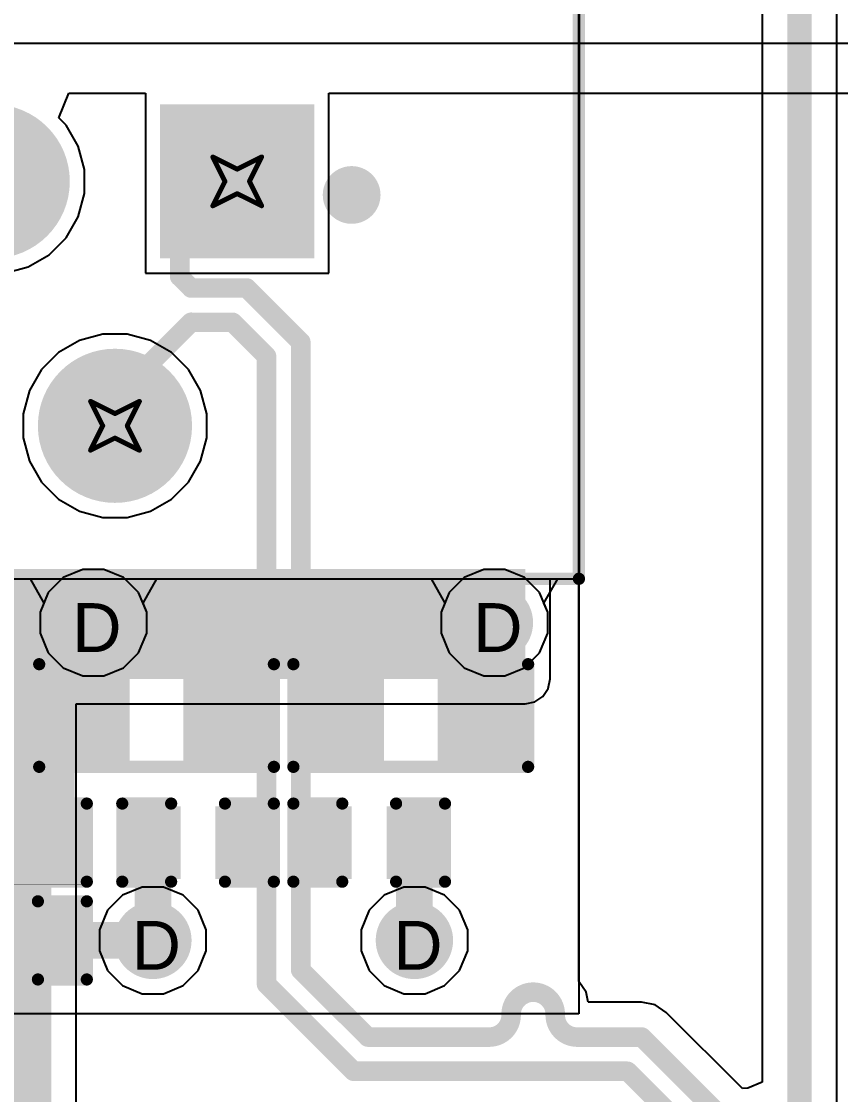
# Model space of a CAD drawing. Header units: inches. Extents: x 0 to 5401, y 0 to 5414.
# Drawn here: x 128.49 to 137, y 90.24 to 101.39 of the extents above; entities that cross this region are included whole.
import ezdxf

# ---------------------------------------------------------------- set-up
doc = ezdxf.new("R2010")
doc.units = ezdxf.units.IN
for name, color, linetype in [('Bottom Layer', 5, 'Continuous'), ('Bottom Solder', 6, 'Continuous'), ('Drill Drawing', 1, 'Continuous'), ('Layer 1', 16, 'Continuous'), ('Layer 2', 76, 'Continuous'), ('Multi-Layer', 9, 'Continuous'), ('Pad Holes', 156, 'Continuous'), ('Top Layer', 1, 'Continuous'), ('Top Overlay', 2, 'Continuous'), ('Top Paste', 8, 'Continuous'), ('Top Solder', 216, 'Continuous'), ('Via Holes', 16, 'Continuous')]:
    doc.layers.add(name, color=color, linetype=linetype)
doc.styles.add('Arial', font='', dxfattribs={"height": 0.2})
doc.styles.get('Arial').set_extended_font_data('Arial')

# ---------------------------------------------------------------- blocks, each defined once
blk = doc.blocks.new('R___0402_53')
at = {"layer": 'Top Layer'}
for points in [[(-0.699, -0.318), (-0.699, 0.318), (-0.241, 0.318), (-0.241, -0.318)], [(0.241, -0.318), (0.241, 0.318), (0.699, 0.318), (0.699, -0.318)]]:
    blk.add_hatch(color=1, dxfattribs=at).paths.add_polyline_path(points)
at = {"layer": 'Top Paste'}
for points in [[(-0.699, -0.318), (-0.699, 0.318), (-0.241, 0.318), (-0.241, -0.318)], [(0.241, -0.318), (0.241, 0.318), (0.699, 0.318), (0.699, -0.318)]]:
    blk.add_hatch(color=8, dxfattribs=at).paths.add_polyline_path(points)
at = {"layer": 'Top Solder'}
for points in [[(-0.754, -0.373), (-0.754, 0.373), (-0.186, 0.373), (-0.186, -0.373)], [(0.186, -0.373), (0.186, 0.373), (0.754, 0.373), (0.754, -0.373)]]:
    blk.add_hatch(color=216, dxfattribs=at).paths.add_polyline_path(points)
at = {"layer": 'Top Overlay'}
for points in [[(-0.787, 0.406, 0.127, 0.127, 0), (0.787, 0.406, 0.127, 0.127, 0)], [(-0.787, -0.406, 0.127, 0.127, 0), (-0.787, 0.406, 0.127, 0.127, 0)], [(0.787, -0.406, 0.127, 0.127, 0), (0.787, 0.406, 0.127, 0.127, 0)], [(-0.787, -0.406, 0.127, 0.127, 0), (0.787, -0.406, 0.127, 0.127, 0)], [(-0.813, -0.432, 0.00323, 0.00323, 0), (0.813, -0.432, 0.00323, 0.00323, 0)]]:
    blk.add_lwpolyline(points, format="xyseb", dxfattribs=at)
for points in [[(-0.819, 0.406, 0.0635, 0.0635, 1), (-0.756, 0.406, 0.0635, 0.0635, 1)], [(-0.819, 0.406, 0.0635, 0.0635, 1), (-0.756, 0.406, 0.0635, 0.0635, 1)], [(0.756, 0.406, 0.0635, 0.0635, 1), (0.819, 0.406, 0.0635, 0.0635, 1)], [(0.756, 0.406, 0.0635, 0.0635, 1), (0.819, 0.406, 0.0635, 0.0635, 1)], [(-0.819, -0.406, 0.0635, 0.0635, 1), (-0.756, -0.406, 0.0635, 0.0635, 1)], [(-0.819, -0.406, 0.0635, 0.0635, 1), (-0.756, -0.406, 0.0635, 0.0635, 1)], [(-0.814, -0.432, 0.00161, 0.00161, 1), (-0.812, -0.432, 0.00161, 0.00161, 1)], [(0.756, -0.406, 0.0635, 0.0635, 1), (0.819, -0.406, 0.0635, 0.0635, 1)], [(0.756, -0.406, 0.0635, 0.0635, 1), (0.819, -0.406, 0.0635, 0.0635, 1)], [(0.812, -0.432, 0.00161, 0.00161, 1), (0.814, -0.432, 0.00161, 0.00161, 1)]]:
    blk.add_lwpolyline(points, format="xyseb", close=True, dxfattribs=at)
blk = doc.blocks.new('R___0603_55')
at = {"layer": 'Top Layer'}
for points in [[(-0.381, 0.4445), (-0.381, -0.4445), (-1.143, -0.4445), (-1.143, 0.4445)], [(1.143, 0.4445), (1.143, -0.4445), (0.381, -0.4445), (0.381, 0.4445)]]:
    blk.add_hatch(color=1, dxfattribs=at).paths.add_polyline_path(points)
at = {"layer": 'Top Paste'}
for points in [[(-0.381, 0.4445), (-0.381, -0.4445), (-1.143, -0.4445), (-1.143, 0.4445)], [(1.143, 0.4445), (1.143, -0.4445), (0.381, -0.4445), (0.381, 0.4445)]]:
    blk.add_hatch(color=8, dxfattribs=at).paths.add_polyline_path(points)
at = {"layer": 'Top Solder'}
for points in [[(-0.2794, 0.5461), (-0.2794, -0.5461), (-1.2446, -0.5461), (-1.2446, 0.5461)], [(1.2446, 0.5461), (1.2446, -0.5461), (0.2794, -0.5461), (0.2794, 0.5461)]]:
    blk.add_hatch(color=216, dxfattribs=at).paths.add_polyline_path(points)
at = {"layer": 'Top Overlay'}
for points in [[(-1.2192, -0.5334, 0.127, 0.127, 0), (-1.2192, 0.5334, 0.127, 0.127, 0)], [(-1.2192, 0.5334, 0.127, 0.127, 0), (1.2192, 0.5334, 0.127, 0.127, 0)], [(1.2192, -0.5334, 0.127, 0.127, 0), (1.2192, 0.5334, 0.127, 0.127, 0)], [(-1.2192, -0.5334, 0.127, 0.127, 0), (1.2192, -0.5334, 0.127, 0.127, 0)]]:
    blk.add_lwpolyline(points, format="xyseb", dxfattribs=at)
for points in [[(-1.25095, 0.5334, 0.0635, 0.0635, 1), (-1.18745, 0.5334, 0.0635, 0.0635, 1)], [(-1.25095, 0.5334, 0.0635, 0.0635, 1), (-1.18745, 0.5334, 0.0635, 0.0635, 1)], [(1.18745, 0.5334, 0.0635, 0.0635, 1), (1.25095, 0.5334, 0.0635, 0.0635, 1)], [(1.18745, 0.5334, 0.0635, 0.0635, 1), (1.25095, 0.5334, 0.0635, 0.0635, 1)], [(-1.25095, -0.5334, 0.0635, 0.0635, 1), (-1.18745, -0.5334, 0.0635, 0.0635, 1)], [(-1.25095, -0.5334, 0.0635, 0.0635, 1), (-1.18745, -0.5334, 0.0635, 0.0635, 1)], [(1.18745, -0.5334, 0.0635, 0.0635, 1), (1.25095, -0.5334, 0.0635, 0.0635, 1)], [(1.18745, -0.5334, 0.0635, 0.0635, 1), (1.25095, -0.5334, 0.0635, 0.0635, 1)]]:
    blk.add_lwpolyline(points, format="xyseb", close=True, dxfattribs=at)
blk = doc.blocks.new('R___0603_57')
at = {"layer": 'Top Layer'}
for points in [[(-0.381, 0.4445), (-0.381, -0.4445), (-1.143, -0.4445), (-1.143, 0.4445)], [(1.143, 0.4445), (1.143, -0.4445), (0.381, -0.4445), (0.381, 0.4445)]]:
    blk.add_hatch(color=1, dxfattribs=at).paths.add_polyline_path(points)
at = {"layer": 'Top Paste'}
for points in [[(-0.381, 0.4445), (-0.381, -0.4445), (-1.143, -0.4445), (-1.143, 0.4445)], [(1.143, 0.4445), (1.143, -0.4445), (0.381, -0.4445), (0.381, 0.4445)]]:
    blk.add_hatch(color=8, dxfattribs=at).paths.add_polyline_path(points)
at = {"layer": 'Top Solder'}
for points in [[(-0.2794, 0.5461), (-0.2794, -0.5461), (-1.2446, -0.5461), (-1.2446, 0.5461)], [(1.2446, 0.5461), (1.2446, -0.5461), (0.2794, -0.5461), (0.2794, 0.5461)]]:
    blk.add_hatch(color=216, dxfattribs=at).paths.add_polyline_path(points)
at = {"layer": 'Top Overlay'}
for points in [[(-1.2192, 0.5334, 0.127, 0.127, 0), (-1.2192, -0.5334, 0.127, 0.127, 0)], [(1.2192, 0.5334, 0.127, 0.127, 0), (-1.2192, 0.5334, 0.127, 0.127, 0)], [(1.2192, 0.5334, 0.127, 0.127, 0), (1.2192, -0.5334, 0.127, 0.127, 0)], [(1.2192, -0.5334, 0.127, 0.127, 0), (-1.2192, -0.5334, 0.127, 0.127, 0)]]:
    blk.add_lwpolyline(points, format="xyseb", dxfattribs=at)
for points in [[(-1.25095, 0.5334, 0.0635, 0.0635, 1), (-1.18745, 0.5334, 0.0635, 0.0635, 1)], [(-1.25095, 0.5334, 0.0635, 0.0635, 1), (-1.18745, 0.5334, 0.0635, 0.0635, 1)], [(1.18745, 0.5334, 0.0635, 0.0635, 1), (1.25095, 0.5334, 0.0635, 0.0635, 1)], [(1.18745, 0.5334, 0.0635, 0.0635, 1), (1.25095, 0.5334, 0.0635, 0.0635, 1)], [(-1.25095, -0.5334, 0.0635, 0.0635, 1), (-1.18745, -0.5334, 0.0635, 0.0635, 1)], [(-1.25095, -0.5334, 0.0635, 0.0635, 1), (-1.18745, -0.5334, 0.0635, 0.0635, 1)], [(1.18745, -0.5334, 0.0635, 0.0635, 1), (1.25095, -0.5334, 0.0635, 0.0635, 1)], [(1.18745, -0.5334, 0.0635, 0.0635, 1), (1.25095, -0.5334, 0.0635, 0.0635, 1)]]:
    blk.add_lwpolyline(points, format="xyseb", close=True, dxfattribs=at)
blk = doc.blocks.new('HR911105A_180')
at = {"layer": 'Bottom Layer'}
h = blk.add_hatch(color=5, dxfattribs=at)
edge = h.paths.add_edge_path()
edge.add_arc((1.91, -4.355), 0.699, 0, 360)
blk.add_hatch(color=5, dxfattribs=at).paths.add_polyline_path([(5.149, -5.054), (3.751, -5.054), (3.751, -3.656), (5.149, -3.656)])
h = blk.add_hatch(color=5, dxfattribs=at)
edge = h.paths.add_edge_path()
edge.add_arc((3.18, -6.895), 0.699, 0, 360)
at = {"layer": 'Bottom Solder'}
h = blk.add_hatch(color=6, dxfattribs=at)
edge = h.paths.add_edge_path()
edge.add_arc((1.91, -4.355), 0.801, 0, 360)
blk.add_hatch(color=6, dxfattribs=at).paths.add_polyline_path([(5.251, -5.156), (3.649, -5.156), (3.649, -3.554), (5.251, -3.554)])
h = blk.add_hatch(color=6, dxfattribs=at)
edge = h.paths.add_edge_path()
edge.add_arc((3.18, -6.895), 0.801, 0, 360)
at = {"layer": 'Layer 1'}
h = blk.add_hatch(color=16, dxfattribs=at)
edge = h.paths.add_edge_path()
edge.add_arc((1.91, -4.355), 0.699, 0, 360)
blk.add_hatch(color=16, dxfattribs=at).paths.add_polyline_path([(5.149, -5.054), (3.751, -5.054), (3.751, -3.656), (5.149, -3.656)])
h = blk.add_hatch(color=16, dxfattribs=at)
edge = h.paths.add_edge_path()
edge.add_arc((3.18, -6.895), 0.699, 0, 360)
at = {"layer": 'Layer 2'}
h = blk.add_hatch(color=76, dxfattribs=at)
edge = h.paths.add_edge_path()
edge.add_arc((1.91, -4.355), 0.699, 0, 360)
blk.add_hatch(color=76, dxfattribs=at).paths.add_polyline_path([(5.149, -5.054), (3.751, -5.054), (3.751, -3.656), (5.149, -3.656)])
h = blk.add_hatch(color=76, dxfattribs=at)
edge = h.paths.add_edge_path()
edge.add_arc((3.18, -6.895), 0.699, 0, 360)
at = {"layer": 'Multi-Layer'}
h = blk.add_hatch(color=9, dxfattribs=at)
edge = h.paths.add_edge_path()
edge.add_arc((1.91, -4.355), 0.699, 0, 360)
blk.add_hatch(color=9, dxfattribs=at).paths.add_polyline_path([(5.149, -5.054), (3.751, -5.054), (3.751, -3.656), (5.149, -3.656)])
h = blk.add_hatch(color=9, dxfattribs=at)
edge = h.paths.add_edge_path()
edge.add_arc((3.18, -6.895), 0.699, 0, 360)
at = {"layer": 'Pad Holes'}
h = blk.add_hatch(color=7, dxfattribs=at)
edge = h.paths.add_edge_path()
edge.add_arc((1.91, -4.355), 0.445, 0, 360)
h = blk.add_hatch(color=7, dxfattribs=at)
edge = h.paths.add_edge_path()
edge.add_arc((4.45, -4.355), 0.445, 0, 360)
h = blk.add_hatch(color=7, dxfattribs=at)
edge = h.paths.add_edge_path()
edge.add_arc((3.18, -6.895), 0.445, 0, 360)
at = {"layer": 'Top Layer'}
h = blk.add_hatch(color=1, dxfattribs=at)
edge = h.paths.add_edge_path()
edge.add_arc((1.91, -4.355), 0.699, 0, 360)
blk.add_hatch(color=1, dxfattribs=at).paths.add_polyline_path([(5.149, -5.054), (3.751, -5.054), (3.751, -3.656), (5.149, -3.656)])
h = blk.add_hatch(color=1, dxfattribs=at)
edge = h.paths.add_edge_path()
edge.add_arc((3.18, -6.895), 0.699, 0, 360)
at = {"layer": 'Top Solder'}
h = blk.add_hatch(color=216, dxfattribs=at)
edge = h.paths.add_edge_path()
edge.add_arc((1.91, -4.355), 0.801, 0, 360)
blk.add_hatch(color=216, dxfattribs=at).paths.add_polyline_path([(5.251, -5.156), (3.649, -5.156), (3.649, -3.554), (5.251, -3.554)])
h = blk.add_hatch(color=216, dxfattribs=at)
edge = h.paths.add_edge_path()
edge.add_arc((3.18, -6.895), 0.801, 0, 360)
at = {"layer": 'Top Overlay'}
for points in [[(8, -8.485, 0.127, 0.127, 0), (8, -2.605, 0.127, 0.127, 0)], [(-8, -8.485, 0.127, 0.127, 0), (8, -8.485, 0.127, 0.127, 0)]]:
    blk.add_lwpolyline(points, format="xyseb", dxfattribs=at)
for points in [[(5.789, -4.496, 0.3, 0.3, 1), (5.489, -4.496, 0.3, 0.3, 1)], [(5.414, -4.496, 0.15, 0.15, 1), (5.564, -4.496, 0.15, 0.15, 1)], [(5.714, -4.496, 0.15, 0.15, 1), (5.864, -4.496, 0.15, 0.15, 1)], [(7.968, -8.485, 0.0635, 0.0635, 1), (8.032, -8.485, 0.0635, 0.0635, 1)], [(7.968, -8.485, 0.0635, 0.0635, 1), (8.032, -8.485, 0.0635, 0.0635, 1)]]:
    blk.add_lwpolyline(points, format="xyseb", close=True, dxfattribs=at)
blk = doc.blocks.new('C___0402_238')
at = {"layer": 'Top Layer'}
for points in [[(-0.699, -0.318), (-0.699, 0.318), (-0.241, 0.318), (-0.241, -0.318)], [(0.241, -0.318), (0.241, 0.318), (0.699, 0.318), (0.699, -0.318)]]:
    blk.add_hatch(color=1, dxfattribs=at).paths.add_polyline_path(points)
at = {"layer": 'Top Paste'}
for points in [[(-0.699, -0.318), (-0.699, 0.318), (-0.241, 0.318), (-0.241, -0.318)], [(0.241, -0.318), (0.241, 0.318), (0.699, 0.318), (0.699, -0.318)]]:
    blk.add_hatch(color=8, dxfattribs=at).paths.add_polyline_path(points)
at = {"layer": 'Top Solder'}
for points in [[(-0.758, -0.377), (-0.758, 0.377), (-0.181, 0.377), (-0.181, -0.377)], [(0.181, -0.377), (0.181, 0.377), (0.758, 0.377), (0.758, -0.377)]]:
    blk.add_hatch(color=216, dxfattribs=at).paths.add_polyline_path(points)
at = {"layer": 'Top Overlay'}
for points in [[(-0.787, 0.406, 0.127, 0.127, 0), (-0.787, -0.406, 0.127, 0.127, 0)], [(-0.279, 0.406, 0.127, 0.127, 0), (-0.787, 0.406, 0.127, 0.127, 0)], [(0.787, 0.406, 0.127, 0.127, 0), (0.279, 0.406, 0.127, 0.127, 0)], [(0.787, 0.406, 0.127, 0.127, 0), (0.787, -0.406, 0.127, 0.127, 0)], [(-0.279, -0.406, 0.127, 0.127, 0), (-0.787, -0.406, 0.127, 0.127, 0)], [(0.787, -0.406, 0.127, 0.127, 0), (0.279, -0.406, 0.127, 0.127, 0)]]:
    blk.add_lwpolyline(points, format="xyseb", dxfattribs=at)
for points in [[(-0.819, 0.406, 0.0635, 0.0635, 1), (-0.756, 0.406, 0.0635, 0.0635, 1)], [(-0.819, 0.406, 0.0635, 0.0635, 1), (-0.756, 0.406, 0.0635, 0.0635, 1)], [(-0.311, 0.406, 0.0635, 0.0635, 1), (-0.248, 0.406, 0.0635, 0.0635, 1)], [(0.248, 0.406, 0.0635, 0.0635, 1), (0.311, 0.406, 0.0635, 0.0635, 1)], [(0.756, 0.406, 0.0635, 0.0635, 1), (0.819, 0.406, 0.0635, 0.0635, 1)], [(0.756, 0.406, 0.0635, 0.0635, 1), (0.819, 0.406, 0.0635, 0.0635, 1)], [(-0.819, -0.406, 0.0635, 0.0635, 1), (-0.756, -0.406, 0.0635, 0.0635, 1)], [(-0.819, -0.406, 0.0635, 0.0635, 1), (-0.756, -0.406, 0.0635, 0.0635, 1)], [(-0.311, -0.406, 0.0635, 0.0635, 1), (-0.248, -0.406, 0.0635, 0.0635, 1)], [(0.248, -0.406, 0.0635, 0.0635, 1), (0.311, -0.406, 0.0635, 0.0635, 1)], [(0.756, -0.406, 0.0635, 0.0635, 1), (0.819, -0.406, 0.0635, 0.0635, 1)], [(0.756, -0.406, 0.0635, 0.0635, 1), (0.819, -0.406, 0.0635, 0.0635, 1)]]:
    blk.add_lwpolyline(points, format="xyseb", close=True, dxfattribs=at)
blk = doc.blocks.new('C___0402_240')
at = {"layer": 'Top Layer'}
for points in [[(-0.699, -0.318), (-0.699, 0.318), (-0.241, 0.318), (-0.241, -0.318)], [(0.241, -0.318), (0.241, 0.318), (0.699, 0.318), (0.699, -0.318)]]:
    blk.add_hatch(color=1, dxfattribs=at).paths.add_polyline_path(points)
at = {"layer": 'Top Paste'}
for points in [[(-0.699, -0.318), (-0.699, 0.318), (-0.241, 0.318), (-0.241, -0.318)], [(0.241, -0.318), (0.241, 0.318), (0.699, 0.318), (0.699, -0.318)]]:
    blk.add_hatch(color=8, dxfattribs=at).paths.add_polyline_path(points)
at = {"layer": 'Top Solder'}
for points in [[(-0.758, -0.377), (-0.758, 0.377), (-0.181, 0.377), (-0.181, -0.377)], [(0.181, -0.377), (0.181, 0.377), (0.758, 0.377), (0.758, -0.377)]]:
    blk.add_hatch(color=216, dxfattribs=at).paths.add_polyline_path(points)
at = {"layer": 'Top Overlay'}
for points in [[(-0.787, 0.406, 0.127, 0.127, 0), (-0.787, -0.406, 0.127, 0.127, 0)], [(-0.279, 0.406, 0.127, 0.127, 0), (-0.787, 0.406, 0.127, 0.127, 0)], [(0.787, 0.406, 0.127, 0.127, 0), (0.279, 0.406, 0.127, 0.127, 0)], [(0.787, 0.406, 0.127, 0.127, 0), (0.787, -0.406, 0.127, 0.127, 0)], [(-0.279, -0.406, 0.127, 0.127, 0), (-0.787, -0.406, 0.127, 0.127, 0)], [(0.787, -0.406, 0.127, 0.127, 0), (0.279, -0.406, 0.127, 0.127, 0)]]:
    blk.add_lwpolyline(points, format="xyseb", dxfattribs=at)
for points in [[(-0.819, 0.406, 0.0635, 0.0635, 1), (-0.756, 0.406, 0.0635, 0.0635, 1)], [(-0.819, 0.406, 0.0635, 0.0635, 1), (-0.756, 0.406, 0.0635, 0.0635, 1)], [(-0.311, 0.406, 0.0635, 0.0635, 1), (-0.248, 0.406, 0.0635, 0.0635, 1)], [(0.248, 0.406, 0.0635, 0.0635, 1), (0.311, 0.406, 0.0635, 0.0635, 1)], [(0.756, 0.406, 0.0635, 0.0635, 1), (0.819, 0.406, 0.0635, 0.0635, 1)], [(0.756, 0.406, 0.0635, 0.0635, 1), (0.819, 0.406, 0.0635, 0.0635, 1)], [(-0.819, -0.406, 0.0635, 0.0635, 1), (-0.756, -0.406, 0.0635, 0.0635, 1)], [(-0.819, -0.406, 0.0635, 0.0635, 1), (-0.756, -0.406, 0.0635, 0.0635, 1)], [(-0.311, -0.406, 0.0635, 0.0635, 1), (-0.248, -0.406, 0.0635, 0.0635, 1)], [(0.248, -0.406, 0.0635, 0.0635, 1), (0.311, -0.406, 0.0635, 0.0635, 1)], [(0.756, -0.406, 0.0635, 0.0635, 1), (0.819, -0.406, 0.0635, 0.0635, 1)], [(0.756, -0.406, 0.0635, 0.0635, 1), (0.819, -0.406, 0.0635, 0.0635, 1)]]:
    blk.add_lwpolyline(points, format="xyseb", close=True, dxfattribs=at)
blk = doc.blocks.new('C___0402_242')
at = {"layer": 'Top Layer'}
for points in [[(-0.699, -0.318), (-0.699, 0.318), (-0.241, 0.318), (-0.241, -0.318)], [(0.241, -0.318), (0.241, 0.318), (0.699, 0.318), (0.699, -0.318)]]:
    blk.add_hatch(color=1, dxfattribs=at).paths.add_polyline_path(points)
at = {"layer": 'Top Paste'}
for points in [[(-0.699, -0.318), (-0.699, 0.318), (-0.241, 0.318), (-0.241, -0.318)], [(0.241, -0.318), (0.241, 0.318), (0.699, 0.318), (0.699, -0.318)]]:
    blk.add_hatch(color=8, dxfattribs=at).paths.add_polyline_path(points)
at = {"layer": 'Top Solder'}
for points in [[(-0.758, -0.377), (-0.758, 0.377), (-0.181, 0.377), (-0.181, -0.377)], [(0.181, -0.377), (0.181, 0.377), (0.758, 0.377), (0.758, -0.377)]]:
    blk.add_hatch(color=216, dxfattribs=at).paths.add_polyline_path(points)
at = {"layer": 'Top Overlay'}
for points in [[(-0.787, -0.406, 0.127, 0.127, 0), (-0.787, 0.406, 0.127, 0.127, 0)], [(-0.787, 0.406, 0.127, 0.127, 0), (-0.279, 0.406, 0.127, 0.127, 0)], [(0.279, 0.406, 0.127, 0.127, 0), (0.787, 0.406, 0.127, 0.127, 0)], [(0.787, -0.406, 0.127, 0.127, 0), (0.787, 0.406, 0.127, 0.127, 0)], [(-0.787, -0.406, 0.127, 0.127, 0), (-0.279, -0.406, 0.127, 0.127, 0)], [(0.279, -0.406, 0.127, 0.127, 0), (0.787, -0.406, 0.127, 0.127, 0)]]:
    blk.add_lwpolyline(points, format="xyseb", dxfattribs=at)
for points in [[(-0.819, 0.406, 0.0635, 0.0635, 1), (-0.756, 0.406, 0.0635, 0.0635, 1)], [(-0.819, 0.406, 0.0635, 0.0635, 1), (-0.756, 0.406, 0.0635, 0.0635, 1)], [(-0.311, 0.406, 0.0635, 0.0635, 1), (-0.248, 0.406, 0.0635, 0.0635, 1)], [(0.248, 0.406, 0.0635, 0.0635, 1), (0.311, 0.406, 0.0635, 0.0635, 1)], [(0.756, 0.406, 0.0635, 0.0635, 1), (0.819, 0.406, 0.0635, 0.0635, 1)], [(0.756, 0.406, 0.0635, 0.0635, 1), (0.819, 0.406, 0.0635, 0.0635, 1)], [(-0.819, -0.406, 0.0635, 0.0635, 1), (-0.756, -0.406, 0.0635, 0.0635, 1)], [(-0.819, -0.406, 0.0635, 0.0635, 1), (-0.756, -0.406, 0.0635, 0.0635, 1)], [(-0.311, -0.406, 0.0635, 0.0635, 1), (-0.248, -0.406, 0.0635, 0.0635, 1)], [(0.248, -0.406, 0.0635, 0.0635, 1), (0.311, -0.406, 0.0635, 0.0635, 1)], [(0.756, -0.406, 0.0635, 0.0635, 1), (0.819, -0.406, 0.0635, 0.0635, 1)], [(0.756, -0.406, 0.0635, 0.0635, 1), (0.819, -0.406, 0.0635, 0.0635, 1)]]:
    blk.add_lwpolyline(points, format="xyseb", close=True, dxfattribs=at)

msp = doc.modelspace()

# ---------------------------------------------------------------- hatches: boundary and pattern name
at = {"layer": 'Bottom Layer'}
for points in [[(122.5, 94.558), (133.727, 94.558), (133.727, 95.701), (122.5, 95.701)], [(127.356, 85.083), (128.803, 85.083), (128.803, 95.701), (127.356, 95.701)]]:
    msp.add_hatch(color=5, dxfattribs=at).paths.add_polyline_path(points)
h = msp.add_hatch(color=5, dxfattribs=at)
edge = h.paths.add_edge_path()
edge.add_arc((129.24, 95.142), 0.3, 0, 360)
h = msp.add_hatch(color=5, dxfattribs=at)
edge = h.paths.add_edge_path()
edge.add_arc((133.406, 95.142), 0.3, 0, 360)
h = msp.add_hatch(color=5, dxfattribs=at)
edge = h.paths.add_edge_path()
edge.add_arc((129.858, 91.84), 0.3, 0, 360)
h = msp.add_hatch(color=5, dxfattribs=at)
edge = h.paths.add_edge_path()
edge.add_arc((132.575, 91.84), 0.3, 0, 360)
at = {"layer": 'Bottom Solder'}
h = msp.add_hatch(color=6, dxfattribs=at)
edge = h.paths.add_edge_path()
edge.add_arc((129.24, 95.142), 0.402, 0, 360)
h = msp.add_hatch(color=6, dxfattribs=at)
edge = h.paths.add_edge_path()
edge.add_arc((133.406, 95.142), 0.402, 0, 360)
h = msp.add_hatch(color=6, dxfattribs=at)
edge = h.paths.add_edge_path()
edge.add_arc((129.858, 91.84), 0.402, 0, 360)
h = msp.add_hatch(color=6, dxfattribs=at)
edge = h.paths.add_edge_path()
edge.add_arc((132.575, 91.84), 0.402, 0, 360)
at = {"layer": 'Layer 1'}
h = msp.add_hatch(color=16, dxfattribs=at)
edge = h.paths.add_edge_path()
edge.add_arc((129.24, 95.142), 0.3, 0, 360)
h = msp.add_hatch(color=16, dxfattribs=at)
edge = h.paths.add_edge_path()
edge.add_arc((133.406, 95.142), 0.3, 0, 360)
h = msp.add_hatch(color=16, dxfattribs=at)
edge = h.paths.add_edge_path()
edge.add_arc((129.858, 91.84), 0.3, 0, 360)
h = msp.add_hatch(color=16, dxfattribs=at)
edge = h.paths.add_edge_path()
edge.add_arc((132.575, 91.84), 0.3, 0, 360)
at = {"layer": 'Layer 2'}
h = msp.add_hatch(color=76, dxfattribs=at)
edge = h.paths.add_edge_path()
edge.add_arc((129.24, 95.142), 0.3, 0, 360)
h = msp.add_hatch(color=76, dxfattribs=at)
edge = h.paths.add_edge_path()
edge.add_arc((133.406, 95.142), 0.3, 0, 360)
h = msp.add_hatch(color=76, dxfattribs=at)
edge = h.paths.add_edge_path()
edge.add_arc((129.858, 91.84), 0.3, 0, 360)
h = msp.add_hatch(color=76, dxfattribs=at)
edge = h.paths.add_edge_path()
edge.add_arc((132.575, 91.84), 0.3, 0, 360)
at = {"layer": 'Top Layer'}
h = msp.add_hatch(color=1, dxfattribs=at)
edge = h.paths.add_edge_path()
edge.add_arc((129.24, 95.142), 0.3, 0, 360)
h = msp.add_hatch(color=1, dxfattribs=at)
edge = h.paths.add_edge_path()
edge.add_arc((133.406, 95.142), 0.3, 0, 360)
h = msp.add_hatch(color=1, dxfattribs=at)
edge = h.paths.add_edge_path()
edge.add_arc((129.858, 91.84), 0.3, 0, 360)
h = msp.add_hatch(color=1, dxfattribs=at)
edge = h.paths.add_edge_path()
edge.add_arc((132.575, 91.84), 0.3, 0, 360)
at = {"layer": 'Top Solder'}
h = msp.add_hatch(color=216, dxfattribs=at)
edge = h.paths.add_edge_path()
edge.add_arc((129.24, 95.142), 0.402, 0, 360)
h = msp.add_hatch(color=216, dxfattribs=at)
edge = h.paths.add_edge_path()
edge.add_arc((133.406, 95.142), 0.402, 0, 360)
h = msp.add_hatch(color=216, dxfattribs=at)
edge = h.paths.add_edge_path()
edge.add_arc((129.858, 91.84), 0.402, 0, 360)
h = msp.add_hatch(color=216, dxfattribs=at)
edge = h.paths.add_edge_path()
edge.add_arc((132.575, 91.84), 0.402, 0, 360)
at = {"layer": 'Via Holes'}
h = msp.add_hatch(color=7, dxfattribs=at)
edge = h.paths.add_edge_path()
edge.add_arc((129.24, 95.142), 0.15, 0, 360)
h = msp.add_hatch(color=7, dxfattribs=at)
edge = h.paths.add_edge_path()
edge.add_arc((133.406, 95.142), 0.15, 0, 360)
h = msp.add_hatch(color=7, dxfattribs=at)
edge = h.paths.add_edge_path()
edge.add_arc((129.858, 91.84), 0.15, 0, 360)
h = msp.add_hatch(color=7, dxfattribs=at)
edge = h.paths.add_edge_path()
edge.add_arc((132.575, 91.84), 0.15, 0, 360)

# ---------------------------------------------------------------- linework, layer by layer
at = {"layer": 'Bottom Layer'}
for p, q in [((134.29, 95.599), (134.29, 117)), ((134.29, 95.599), (134.29, 101.574)), ((94.844, 95.599), (134.29, 95.599)), ((133.986, 94.558), (133.986, 95.599)), ((133.986, 95.599), (134.29, 95.599)), ((133.966, 94.459), (133.986, 94.558)), ((133.826, 94.318), (133.91, 94.374)), ((133.91, 94.374), (133.966, 94.459)), ((129.062, 85.083), (129.062, 94.299)), ((129.062, 94.299), (133.727, 94.299)), ((133.727, 94.299), (133.826, 94.318))]:
    msp.add_line(p, q, dxfattribs=at)
for points in [[(127.072, 95.142, 0.381, 0.381, 0), (129.24, 95.142, 0.381, 0.381, 0)], [(129.24, 95.142, 0.381, 0.381, 0), (133.406, 95.142, 0.381, 0.381, 0)]]:
    msp.add_lwpolyline(points, format="xyseb", dxfattribs=at)
for points in [[(129.145, 95.142, 0.191, 0.191, 1), (129.335, 95.142, 0.191, 0.191, 1)], [(129.145, 95.142, 0.191, 0.191, 1), (129.335, 95.142, 0.191, 0.191, 1)], [(133.311, 95.142, 0.191, 0.191, 1), (133.501, 95.142, 0.191, 0.191, 1)]]:
    msp.add_lwpolyline(points, format="xyseb", close=True, dxfattribs=at)
at = {"layer": 'Drill Drawing'}
for points in [[(130.48, 99.982, 0.0508, 0.0508, 0), (130.734, 99.855, 0.0508, 0.0508, 0)], [(130.48, 99.982, 0.0508, 0.0508, 0), (130.607, 99.728, 0.0508, 0.0508, 0)], [(130.734, 99.855, 0.0508, 0.0508, 0), (130.988, 99.982, 0.0508, 0.0508, 0)], [(130.861, 99.728, 0.0508, 0.0508, 0), (130.988, 99.982, 0.0508, 0.0508, 0)], [(130.48, 99.474, 0.0508, 0.0508, 0), (130.607, 99.728, 0.0508, 0.0508, 0)], [(130.861, 99.728, 0.0508, 0.0508, 0), (130.988, 99.474, 0.0508, 0.0508, 0)], [(130.48, 99.474, 0.0508, 0.0508, 0), (130.734, 99.601, 0.0508, 0.0508, 0)], [(130.734, 99.601, 0.0508, 0.0508, 0), (130.988, 99.474, 0.0508, 0.0508, 0)], [(129.21, 97.442, 0.0508, 0.0508, 0), (129.464, 97.315, 0.0508, 0.0508, 0)], [(129.21, 97.442, 0.0508, 0.0508, 0), (129.337, 97.188, 0.0508, 0.0508, 0)], [(129.464, 97.315, 0.0508, 0.0508, 0), (129.718, 97.442, 0.0508, 0.0508, 0)], [(129.591, 97.188, 0.0508, 0.0508, 0), (129.718, 97.442, 0.0508, 0.0508, 0)], [(129.21, 96.934, 0.0508, 0.0508, 0), (129.337, 97.188, 0.0508, 0.0508, 0)], [(129.591, 97.188, 0.0508, 0.0508, 0), (129.718, 96.934, 0.0508, 0.0508, 0)], [(129.21, 96.934, 0.0508, 0.0508, 0), (129.464, 97.061, 0.0508, 0.0508, 0)], [(129.464, 97.061, 0.0508, 0.0508, 0), (129.718, 96.934, 0.0508, 0.0508, 0)]]:
    msp.add_lwpolyline(points, format="xyseb", dxfattribs=at)
for points in [[(130.468, 99.982, 0.0254, 0.0254, 1), (130.493, 99.982, 0.0254, 0.0254, 1)], [(130.468, 99.982, 0.0254, 0.0254, 1), (130.493, 99.982, 0.0254, 0.0254, 1)], [(130.976, 99.982, 0.0254, 0.0254, 1), (131.001, 99.982, 0.0254, 0.0254, 1)], [(130.976, 99.982, 0.0254, 0.0254, 1), (131.001, 99.982, 0.0254, 0.0254, 1)], [(130.722, 99.855, 0.0254, 0.0254, 1), (130.747, 99.855, 0.0254, 0.0254, 1)], [(130.722, 99.855, 0.0254, 0.0254, 1), (130.747, 99.855, 0.0254, 0.0254, 1)], [(130.595, 99.728, 0.0254, 0.0254, 1), (130.62, 99.728, 0.0254, 0.0254, 1)], [(130.595, 99.728, 0.0254, 0.0254, 1), (130.62, 99.728, 0.0254, 0.0254, 1)], [(130.849, 99.728, 0.0254, 0.0254, 1), (130.874, 99.728, 0.0254, 0.0254, 1)], [(130.849, 99.728, 0.0254, 0.0254, 1), (130.874, 99.728, 0.0254, 0.0254, 1)], [(130.722, 99.601, 0.0254, 0.0254, 1), (130.747, 99.601, 0.0254, 0.0254, 1)], [(130.722, 99.601, 0.0254, 0.0254, 1), (130.747, 99.601, 0.0254, 0.0254, 1)], [(130.468, 99.474, 0.0254, 0.0254, 1), (130.493, 99.474, 0.0254, 0.0254, 1)], [(130.468, 99.474, 0.0254, 0.0254, 1), (130.493, 99.474, 0.0254, 0.0254, 1)], [(130.976, 99.474, 0.0254, 0.0254, 1), (131.001, 99.474, 0.0254, 0.0254, 1)], [(130.976, 99.474, 0.0254, 0.0254, 1), (131.001, 99.474, 0.0254, 0.0254, 1)], [(129.198, 97.442, 0.0254, 0.0254, 1), (129.223, 97.442, 0.0254, 0.0254, 1)], [(129.198, 97.442, 0.0254, 0.0254, 1), (129.223, 97.442, 0.0254, 0.0254, 1)], [(129.706, 97.442, 0.0254, 0.0254, 1), (129.731, 97.442, 0.0254, 0.0254, 1)], [(129.706, 97.442, 0.0254, 0.0254, 1), (129.731, 97.442, 0.0254, 0.0254, 1)], [(129.452, 97.315, 0.0254, 0.0254, 1), (129.477, 97.315, 0.0254, 0.0254, 1)], [(129.452, 97.315, 0.0254, 0.0254, 1), (129.477, 97.315, 0.0254, 0.0254, 1)], [(129.325, 97.188, 0.0254, 0.0254, 1), (129.35, 97.188, 0.0254, 0.0254, 1)], [(129.325, 97.188, 0.0254, 0.0254, 1), (129.35, 97.188, 0.0254, 0.0254, 1)], [(129.579, 97.188, 0.0254, 0.0254, 1), (129.604, 97.188, 0.0254, 0.0254, 1)], [(129.579, 97.188, 0.0254, 0.0254, 1), (129.604, 97.188, 0.0254, 0.0254, 1)], [(129.452, 97.061, 0.0254, 0.0254, 1), (129.477, 97.061, 0.0254, 0.0254, 1)], [(129.452, 97.061, 0.0254, 0.0254, 1), (129.477, 97.061, 0.0254, 0.0254, 1)], [(129.198, 96.934, 0.0254, 0.0254, 1), (129.223, 96.934, 0.0254, 0.0254, 1)], [(129.198, 96.934, 0.0254, 0.0254, 1), (129.223, 96.934, 0.0254, 0.0254, 1)], [(129.706, 96.934, 0.0254, 0.0254, 1), (129.731, 96.934, 0.0254, 0.0254, 1)], [(129.706, 96.934, 0.0254, 0.0254, 1), (129.731, 96.934, 0.0254, 0.0254, 1)]]:
    msp.add_lwpolyline(points, format="xyseb", close=True, dxfattribs=at)
at = {"layer": 'Layer 1'}
for p, q in [((141.326, 101.162), (123.393, 101.162)), ((128.88, 100.39), (128.985, 100.644)), ((128.985, 100.644), (129.781, 100.644)), ((129.781, 100.644), (129.781, 98.775)), ((131.687, 98.775), (131.687, 100.644)), ((131.687, 100.644), (140.808, 100.644)), ((128.957, 100.313), (128.88, 100.39)), ((129.082, 100.095), (128.957, 100.313)), ((129.147, 99.853), (129.082, 100.095)), ((129.147, 99.602), (129.147, 99.853)), ((129.082, 99.36), (129.147, 99.602)), ((128.957, 99.142), (129.082, 99.36)), ((128.78, 98.965), (128.957, 99.142)), ((128.562, 98.84), (128.78, 98.965)), ((128.32, 98.775), (128.562, 98.84)), ((129.781, 98.775), (131.687, 98.775)), ((129.339, 98.141), (129.097, 98.076)), ((129.59, 98.141), (129.339, 98.141)), ((129.832, 98.076), (129.59, 98.141)), ((129.097, 98.076), (128.879, 97.95)), ((130.05, 97.95), (129.832, 98.076)), ((128.879, 97.95), (128.702, 97.773)), ((130.227, 97.773), (130.05, 97.95)), ((128.702, 97.773), (128.576, 97.555)), ((130.352, 97.555), (130.227, 97.773)), ((128.576, 97.555), (128.511, 97.313)), ((130.417, 97.313), (130.352, 97.555)), ((128.511, 97.313), (128.511, 97.062)), ((130.417, 97.062), (130.417, 97.313)), ((128.511, 97.062), (128.576, 96.82)), ((130.352, 96.82), (130.417, 97.062)), ((128.576, 96.82), (128.702, 96.602)), ((130.227, 96.602), (130.352, 96.82)), ((128.702, 96.602), (128.879, 96.425)), ((130.05, 96.425), (130.227, 96.602)), ((128.879, 96.425), (129.097, 96.3)), ((129.832, 96.3), (130.05, 96.425)), ((129.097, 96.3), (129.339, 96.235)), ((129.59, 96.235), (129.832, 96.3)), ((129.339, 96.235), (129.59, 96.235)), ((129.13, 95.696), (128.926, 95.611)), ((129.35, 95.696), (129.13, 95.696)), ((129.554, 95.611), (129.35, 95.696)), ((133.296, 95.696), (133.092, 95.611)), ((133.516, 95.696), (133.296, 95.696)), ((133.72, 95.611), (133.516, 95.696)), ((128.926, 95.611), (128.771, 95.456)), ((129.71, 95.456), (129.554, 95.611)), ((133.092, 95.611), (132.936, 95.456)), ((133.875, 95.456), (133.72, 95.611)), ((128.771, 95.456), (128.686, 95.252)), ((129.794, 95.252), (129.71, 95.456)), ((132.936, 95.456), (132.852, 95.252)), ((133.96, 95.252), (133.875, 95.456)), ((128.686, 95.252), (128.686, 95.032)), ((129.794, 95.032), (129.794, 95.252)), ((132.852, 95.252), (132.852, 95.032)), ((133.96, 95.032), (133.96, 95.252)), ((128.686, 95.032), (128.771, 94.828)), ((129.71, 94.828), (129.794, 95.032)), ((132.852, 95.032), (132.936, 94.828)), ((133.875, 94.828), (133.96, 95.032)), ((128.771, 94.828), (128.926, 94.672)), ((129.554, 94.672), (129.71, 94.828)), ((132.936, 94.828), (133.092, 94.672)), ((133.72, 94.672), (133.875, 94.828)), ((128.926, 94.672), (129.13, 94.588)), ((129.13, 94.588), (129.35, 94.588)), ((129.35, 94.588), (129.554, 94.672)), ((133.092, 94.672), (133.296, 94.588)), ((133.296, 94.588), (133.516, 94.588)), ((133.516, 94.588), (133.72, 94.672))]:
    msp.add_line(p, q, dxfattribs=at)
at = {"layer": 'Layer 2'}
for p, q in [((134.29, 95.599), (134.29, 117)), ((134.29, 95.599), (134.29, 101.574)), ((94.844, 95.599), (134.29, 95.599)), ((127.73, 95.599), (128.582, 95.599)), ((128.582, 95.599), (128.725, 95.345)), ((129.756, 95.345), (129.898, 95.599)), ((129.898, 95.599), (132.748, 95.599)), ((132.748, 95.599), (132.89, 95.345)), ((133.921, 95.345), (134.064, 95.599)), ((134.064, 95.599), (134.29, 95.599)), ((128.725, 95.345), (128.686, 95.252)), ((128.686, 95.252), (128.686, 95.032)), ((129.794, 95.252), (129.756, 95.345)), ((129.794, 95.032), (129.794, 95.252)), ((132.89, 95.345), (132.852, 95.252)), ((132.852, 95.252), (132.852, 95.032)), ((133.96, 95.252), (133.921, 95.345)), ((133.96, 95.032), (133.96, 95.252)), ((128.686, 95.032), (128.771, 94.828)), ((129.71, 94.828), (129.794, 95.032)), ((132.852, 95.032), (132.936, 94.828)), ((133.875, 94.828), (133.96, 95.032)), ((128.771, 94.828), (128.926, 94.672)), ((129.554, 94.672), (129.71, 94.828)), ((132.936, 94.828), (133.092, 94.672)), ((133.72, 94.672), (133.875, 94.828)), ((128.926, 94.672), (129.13, 94.588)), ((129.13, 94.588), (129.35, 94.588)), ((129.35, 94.588), (129.554, 94.672)), ((133.092, 94.672), (133.296, 94.588)), ((133.296, 94.588), (133.516, 94.588)), ((133.516, 94.588), (133.72, 94.672)), ((129.747, 92.394), (129.544, 92.309)), ((129.968, 92.394), (129.747, 92.394)), ((130.171, 92.309), (129.968, 92.394)), ((132.465, 92.394), (132.261, 92.309)), ((132.686, 92.394), (132.465, 92.394)), ((132.889, 92.309), (132.686, 92.394)), ((129.544, 92.309), (129.388, 92.154)), ((130.327, 92.154), (130.171, 92.309)), ((132.261, 92.309), (132.106, 92.154)), ((133.045, 92.154), (132.889, 92.309)), ((129.388, 92.154), (129.304, 91.95)), ((130.412, 91.95), (130.327, 92.154)), ((132.106, 92.154), (132.021, 91.95)), ((133.129, 91.95), (133.045, 92.154)), ((129.304, 91.95), (129.304, 91.73)), ((130.412, 91.73), (130.412, 91.95)), ((132.021, 91.95), (132.021, 91.73)), ((133.129, 91.73), (133.129, 91.95)), ((129.304, 91.73), (129.388, 91.526)), ((130.327, 91.526), (130.412, 91.73)), ((132.021, 91.73), (132.106, 91.526)), ((133.045, 91.526), (133.129, 91.73)), ((129.388, 91.526), (129.544, 91.37)), ((130.171, 91.37), (130.327, 91.526)), ((132.106, 91.526), (132.261, 91.37)), ((132.889, 91.37), (133.045, 91.526)), ((129.544, 91.37), (129.747, 91.286)), ((129.968, 91.286), (130.171, 91.37)), ((132.261, 91.37), (132.465, 91.286)), ((132.686, 91.286), (132.889, 91.37)), ((129.747, 91.286), (129.968, 91.286)), ((132.465, 91.286), (132.686, 91.286))]:
    msp.add_line(p, q, dxfattribs=at)
at = {"layer": 'Top Layer'}
for p, q in [((134.284, 117), (134.284, 91.078)), ((136.187, 108.819), (136.187, 90.368)), ((136.964, 85.421), (136.964, 108.819)), ((134.284, 91.413), (134.284, 101.573)), ((134.359, 91.301), (134.284, 91.413)), ((134.38, 91.198), (134.359, 91.301)), ((134.936, 91.198), (134.38, 91.198)), ((135.075, 91.17), (134.936, 91.198)), ((134.936, 91.198), (134.936, 91.198)), ((135.192, 91.092), (135.075, 91.17)), ((134.284, 91.078), (94.847, 91.078)), ((135.984, 90.3), (135.192, 91.092)), ((136.187, 90.368), (136.038, 90.305)), ((136.038, 90.305), (135.984, 90.3))]:
    msp.add_line(p, q, dxfattribs=at)
for points in [[(136.576, 85.421, 0.254, 0.254, 0), (136.576, 109.454, 0.254, 0.254, 0)], [(130.137, 99.13, 0.203, 0.203, 0), (130.734, 99.728, 0.203, 0.203, 0)], [(130.137, 98.739, 0.203, 0.203, 0), (130.137, 99.13, 0.203, 0.203, 0)], [(130.137, 98.739, 0.203, 0.203, 0), (130.256, 98.62, 0.203, 0.203, 0)], [(130.256, 98.62, 0.203, 0.203, 0), (130.833, 98.62, 0.203, 0.203, 0)], [(130.833, 98.62, 0.203, 0.203, 0), (131.394, 98.059, 0.203, 0.203, 0)], [(129.464, 97.473, 0.203, 0.203, 0), (130.256, 98.264, 0.203, 0.203, 0)], [(130.256, 98.264, 0.203, 0.203, 0), (130.686, 98.264, 0.203, 0.203, 0)], [(130.686, 98.264, 0.203, 0.203, 0), (131.039, 97.911, 0.203, 0.203, 0)], [(131.394, 94.621, 0.203, 0.203, 0), (131.394, 98.059, 0.203, 0.203, 0)], [(131.039, 94.621, 0.203, 0.203, 0), (131.039, 97.911, 0.203, 0.203, 0)], [(129.464, 97.188, 0.203, 0.203, 0), (129.464, 97.473, 0.203, 0.203, 0)], [(129.24, 94.283, 0.254, 0.254, 0), (129.24, 95.142, 0.254, 0.254, 0)], [(133.406, 94.283, 0.254, 0.254, 0), (133.406, 95.142, 0.254, 0.254, 0)], [(130.658, 94.24, 0.203, 0.203, 0), (131.039, 94.621, 0.203, 0.203, 0)], [(131.394, 94.621, 0.203, 0.203, 0), (131.775, 94.24, 0.203, 0.203, 0)], [(128.92, 93.963, 0.254, 0.254, 0), (129.24, 94.283, 0.254, 0.254, 0)], [(133.299, 94.177, 0.254, 0.254, 0), (133.406, 94.283, 0.254, 0.254, 0)], [(130.658, 94.177, 0.203, 0.203, 0), (130.658, 94.24, 0.203, 0.203, 0)], [(130.658, 94.113, 0.203, 0.203, 0), (130.658, 94.177, 0.203, 0.203, 0)], [(131.775, 94.177, 0.203, 0.203, 0), (131.775, 94.24, 0.203, 0.203, 0)], [(131.775, 94.113, 0.203, 0.203, 0), (131.775, 94.177, 0.203, 0.203, 0)], [(130.658, 94.113, 0.203, 0.203, 0), (131.039, 93.732, 0.203, 0.203, 0)], [(131.394, 93.732, 0.203, 0.203, 0), (131.775, 94.113, 0.203, 0.203, 0)], [(128.92, 92.921, 0.254, 0.254, 0), (128.92, 93.963, 0.254, 0.254, 0)], [(131.039, 93.186, 0.203, 0.203, 0), (131.039, 93.732, 0.203, 0.203, 0)], [(131.394, 93.186, 0.203, 0.203, 0), (131.394, 93.732, 0.203, 0.203, 0)], [(130.797, 92.945, 0.203, 0.203, 0), (131.039, 93.186, 0.203, 0.203, 0)], [(131.394, 93.186, 0.203, 0.203, 0), (131.636, 92.945, 0.203, 0.203, 0)], [(128.854, 92.856, 0.254, 0.254, 0), (128.92, 92.921, 0.254, 0.254, 0)], [(129.858, 91.84, 0.381, 0.381, 0), (129.858, 92.856, 0.381, 0.381, 0)], [(130.797, 92.856, 0.203, 0.203, 0), (130.797, 92.945, 0.203, 0.203, 0)], [(131.636, 92.856, 0.203, 0.203, 0), (131.636, 92.945, 0.203, 0.203, 0)], [(132.575, 91.84, 0.381, 0.381, 0), (132.575, 92.856, 0.381, 0.381, 0)], [(130.797, 92.767, 0.203, 0.203, 0), (130.797, 92.856, 0.203, 0.203, 0)], [(131.636, 92.767, 0.203, 0.203, 0), (131.636, 92.856, 0.203, 0.203, 0)], [(130.797, 92.767, 0.203, 0.203, 0), (131.039, 92.526, 0.203, 0.203, 0)], [(131.394, 92.526, 0.203, 0.203, 0), (131.636, 92.767, 0.203, 0.203, 0)], [(131.039, 91.385, 0.203, 0.203, 0), (131.039, 92.526, 0.203, 0.203, 0)], [(131.394, 91.532, 0.203, 0.203, 0), (131.394, 92.526, 0.203, 0.203, 0)], [(128.854, 91.84, 0.381, 0.381, 0), (129.858, 91.84, 0.381, 0.381, 0)], [(131.394, 91.532, 0.203, 0.203, 0), (131.864, 91.063, 0.203, 0.203, 0)], [(131.039, 91.385, 0.203, 0.203, 0), (131.613, 90.811, 0.203, 0.203, 0)], [(133.58, 91.073, 0.203, 0.203, -1), (134.038, 91.073, 0.203, 0.203, 0)], [(131.864, 91.063, 0.203, 0.203, 0), (131.864, 91.063, 0.203, 0.203, 0)], [(131.864, 91.063, 0.203, 0.203, 0), (132.092, 90.835, 0.203, 0.203, 0)], [(133.58, 91.064, 0.203, 0.203, -0.414214), (133.352, 90.835, 0.203, 0.203, 0)], [(133.58, 91.064, 0.203, 0.203, 0), (133.58, 91.073, 0.203, 0.203, 0)], [(134.038, 91.064, 0.203, 0.203, 0), (134.038, 91.073, 0.203, 0.203, 0)], [(134.266, 90.835, 0.203, 0.203, -0.414214), (134.038, 91.064, 0.203, 0.203, 0)], [(131.613, 90.811, 0.203, 0.203, 0), (131.944, 90.48, 0.203, 0.203, 0)], [(132.092, 90.835, 0.203, 0.203, 0), (132.812, 90.835, 0.203, 0.203, 0)], [(132.812, 90.835, 0.203, 0.203, 0), (133.352, 90.835, 0.203, 0.203, 0)], [(134.266, 90.835, 0.203, 0.203, 0), (134.825, 90.835, 0.203, 0.203, 0)], [(134.825, 90.835, 0.203, 0.203, 0), (134.936, 90.835, 0.203, 0.203, 0)], [(134.936, 90.835, 0.203, 0.203, 0), (135.741, 90.031, 0.203, 0.203, 0)], [(131.944, 90.48, 0.203, 0.203, 0), (134.789, 90.48, 0.203, 0.203, 0)], [(134.789, 90.48, 0.203, 0.203, 0), (135.194, 90.075, 0.203, 0.203, 0)]]:
    msp.add_lwpolyline(points, format="xyseb", dxfattribs=at)
for points in [[(130.684, 99.728, 0.102, 0.102, 1), (130.785, 99.728, 0.102, 0.102, 1)], [(130.086, 99.13, 0.102, 0.102, 1), (130.188, 99.13, 0.102, 0.102, 1)], [(130.086, 99.13, 0.102, 0.102, 1), (130.188, 99.13, 0.102, 0.102, 1)], [(130.086, 98.739, 0.102, 0.102, 1), (130.188, 98.739, 0.102, 0.102, 1)], [(130.086, 98.739, 0.102, 0.102, 1), (130.188, 98.739, 0.102, 0.102, 1)], [(130.205, 98.62, 0.102, 0.102, 1), (130.307, 98.62, 0.102, 0.102, 1)], [(130.205, 98.62, 0.102, 0.102, 1), (130.307, 98.62, 0.102, 0.102, 1)], [(130.782, 98.62, 0.102, 0.102, 1), (130.884, 98.62, 0.102, 0.102, 1)], [(130.782, 98.62, 0.102, 0.102, 1), (130.884, 98.62, 0.102, 0.102, 1)], [(130.205, 98.264, 0.102, 0.102, 1), (130.307, 98.264, 0.102, 0.102, 1)], [(130.205, 98.264, 0.102, 0.102, 1), (130.307, 98.264, 0.102, 0.102, 1)], [(130.635, 98.264, 0.102, 0.102, 1), (130.736, 98.264, 0.102, 0.102, 1)], [(130.635, 98.264, 0.102, 0.102, 1), (130.736, 98.264, 0.102, 0.102, 1)], [(131.343, 98.059, 0.102, 0.102, 1), (131.445, 98.059, 0.102, 0.102, 1)], [(131.343, 98.059, 0.102, 0.102, 1), (131.445, 98.059, 0.102, 0.102, 1)], [(130.988, 97.911, 0.102, 0.102, 1), (131.089, 97.911, 0.102, 0.102, 1)], [(130.988, 97.911, 0.102, 0.102, 1), (131.089, 97.911, 0.102, 0.102, 1)], [(129.414, 97.473, 0.102, 0.102, 1), (129.515, 97.473, 0.102, 0.102, 1)], [(129.414, 97.473, 0.102, 0.102, 1), (129.515, 97.473, 0.102, 0.102, 1)], [(129.414, 97.188, 0.102, 0.102, 1), (129.515, 97.188, 0.102, 0.102, 1)], [(129.177, 95.142, 0.127, 0.127, 1), (129.304, 95.142, 0.127, 0.127, 1)], [(133.342, 95.142, 0.127, 0.127, 1), (133.469, 95.142, 0.127, 0.127, 1)], [(130.988, 94.621, 0.102, 0.102, 1), (131.089, 94.621, 0.102, 0.102, 1)], [(130.988, 94.621, 0.102, 0.102, 1), (131.089, 94.621, 0.102, 0.102, 1)], [(131.343, 94.621, 0.102, 0.102, 1), (131.445, 94.621, 0.102, 0.102, 1)], [(131.343, 94.621, 0.102, 0.102, 1), (131.445, 94.621, 0.102, 0.102, 1)], [(129.177, 94.283, 0.127, 0.127, 1), (129.304, 94.283, 0.127, 0.127, 1)], [(129.177, 94.283, 0.127, 0.127, 1), (129.304, 94.283, 0.127, 0.127, 1)], [(133.342, 94.283, 0.127, 0.127, 1), (133.469, 94.283, 0.127, 0.127, 1)], [(133.342, 94.283, 0.127, 0.127, 1), (133.469, 94.283, 0.127, 0.127, 1)], [(130.607, 94.24, 0.102, 0.102, 1), (130.708, 94.24, 0.102, 0.102, 1)], [(130.607, 94.24, 0.102, 0.102, 1), (130.708, 94.24, 0.102, 0.102, 1)], [(130.607, 94.177, 0.102, 0.102, 1), (130.708, 94.177, 0.102, 0.102, 1)], [(130.607, 94.177, 0.102, 0.102, 1), (130.708, 94.177, 0.102, 0.102, 1)], [(131.724, 94.24, 0.102, 0.102, 1), (131.826, 94.24, 0.102, 0.102, 1)], [(131.724, 94.24, 0.102, 0.102, 1), (131.826, 94.24, 0.102, 0.102, 1)], [(131.724, 94.177, 0.102, 0.102, 1), (131.826, 94.177, 0.102, 0.102, 1)], [(131.724, 94.177, 0.102, 0.102, 1), (131.826, 94.177, 0.102, 0.102, 1)], [(133.236, 94.177, 0.127, 0.127, 1), (133.363, 94.177, 0.127, 0.127, 1)], [(130.607, 94.113, 0.102, 0.102, 1), (130.708, 94.113, 0.102, 0.102, 1)], [(130.607, 94.113, 0.102, 0.102, 1), (130.708, 94.113, 0.102, 0.102, 1)], [(131.724, 94.113, 0.102, 0.102, 1), (131.826, 94.113, 0.102, 0.102, 1)], [(131.724, 94.113, 0.102, 0.102, 1), (131.826, 94.113, 0.102, 0.102, 1)], [(128.856, 93.963, 0.127, 0.127, 1), (128.983, 93.963, 0.127, 0.127, 1)], [(128.856, 93.963, 0.127, 0.127, 1), (128.983, 93.963, 0.127, 0.127, 1)], [(130.988, 93.732, 0.102, 0.102, 1), (131.089, 93.732, 0.102, 0.102, 1)], [(130.988, 93.732, 0.102, 0.102, 1), (131.089, 93.732, 0.102, 0.102, 1)], [(131.343, 93.732, 0.102, 0.102, 1), (131.445, 93.732, 0.102, 0.102, 1)], [(131.343, 93.732, 0.102, 0.102, 1), (131.445, 93.732, 0.102, 0.102, 1)], [(130.988, 93.186, 0.102, 0.102, 1), (131.089, 93.186, 0.102, 0.102, 1)], [(130.988, 93.186, 0.102, 0.102, 1), (131.089, 93.186, 0.102, 0.102, 1)], [(131.343, 93.186, 0.102, 0.102, 1), (131.445, 93.186, 0.102, 0.102, 1)], [(131.343, 93.186, 0.102, 0.102, 1), (131.445, 93.186, 0.102, 0.102, 1)], [(128.856, 92.921, 0.127, 0.127, 1), (128.983, 92.921, 0.127, 0.127, 1)], [(128.856, 92.921, 0.127, 0.127, 1), (128.983, 92.921, 0.127, 0.127, 1)], [(129.762, 92.856, 0.191, 0.191, 1), (129.953, 92.856, 0.191, 0.191, 1)], [(130.747, 92.945, 0.102, 0.102, 1), (130.848, 92.945, 0.102, 0.102, 1)], [(130.747, 92.945, 0.102, 0.102, 1), (130.848, 92.945, 0.102, 0.102, 1)], [(131.585, 92.945, 0.102, 0.102, 1), (131.686, 92.945, 0.102, 0.102, 1)], [(131.585, 92.945, 0.102, 0.102, 1), (131.686, 92.945, 0.102, 0.102, 1)], [(132.48, 92.856, 0.191, 0.191, 1), (132.671, 92.856, 0.191, 0.191, 1)], [(128.791, 92.856, 0.127, 0.127, 1), (128.918, 92.856, 0.127, 0.127, 1)], [(130.747, 92.856, 0.102, 0.102, 1), (130.848, 92.856, 0.102, 0.102, 1)], [(130.747, 92.856, 0.102, 0.102, 1), (130.848, 92.856, 0.102, 0.102, 1)], [(131.585, 92.856, 0.102, 0.102, 1), (131.686, 92.856, 0.102, 0.102, 1)], [(131.585, 92.856, 0.102, 0.102, 1), (131.686, 92.856, 0.102, 0.102, 1)], [(130.747, 92.767, 0.102, 0.102, 1), (130.848, 92.767, 0.102, 0.102, 1)], [(130.747, 92.767, 0.102, 0.102, 1), (130.848, 92.767, 0.102, 0.102, 1)], [(131.585, 92.767, 0.102, 0.102, 1), (131.686, 92.767, 0.102, 0.102, 1)], [(131.585, 92.767, 0.102, 0.102, 1), (131.686, 92.767, 0.102, 0.102, 1)], [(130.988, 92.526, 0.102, 0.102, 1), (131.089, 92.526, 0.102, 0.102, 1)], [(130.988, 92.526, 0.102, 0.102, 1), (131.089, 92.526, 0.102, 0.102, 1)], [(131.343, 92.526, 0.102, 0.102, 1), (131.445, 92.526, 0.102, 0.102, 1)], [(131.343, 92.526, 0.102, 0.102, 1), (131.445, 92.526, 0.102, 0.102, 1)], [(128.759, 91.84, 0.191, 0.191, 1), (128.949, 91.84, 0.191, 0.191, 1)], [(129.762, 91.84, 0.191, 0.191, 1), (129.953, 91.84, 0.191, 0.191, 1)], [(129.762, 91.84, 0.191, 0.191, 1), (129.953, 91.84, 0.191, 0.191, 1)], [(132.48, 91.84, 0.191, 0.191, 1), (132.671, 91.84, 0.191, 0.191, 1)], [(131.343, 91.532, 0.102, 0.102, 1), (131.445, 91.532, 0.102, 0.102, 1)], [(131.343, 91.532, 0.102, 0.102, 1), (131.445, 91.532, 0.102, 0.102, 1)], [(130.988, 91.385, 0.102, 0.102, 1), (131.089, 91.385, 0.102, 0.102, 1)], [(130.988, 91.385, 0.102, 0.102, 1), (131.089, 91.385, 0.102, 0.102, 1)], [(131.813, 91.063, 0.102, 0.102, 1), (131.915, 91.063, 0.102, 0.102, 1)], [(131.813, 91.063, 0.102, 0.102, 1), (131.915, 91.063, 0.102, 0.102, 1)], [(131.813, 91.063, 0.102, 0.102, 1), (131.915, 91.063, 0.102, 0.102, 1)], [(131.813, 91.063, 0.102, 0.102, 1), (131.915, 91.063, 0.102, 0.102, 1)], [(133.53, 91.073, 0.102, 0.102, 1), (133.631, 91.073, 0.102, 0.102, 1)], [(133.53, 91.073, 0.102, 0.102, 1), (133.631, 91.073, 0.102, 0.102, 1)], [(133.53, 91.064, 0.102, 0.102, 1), (133.631, 91.064, 0.102, 0.102, 1)], [(133.53, 91.064, 0.102, 0.102, 1), (133.631, 91.064, 0.102, 0.102, 1)], [(133.987, 91.073, 0.102, 0.102, 1), (134.088, 91.073, 0.102, 0.102, 1)], [(133.987, 91.073, 0.102, 0.102, 1), (134.088, 91.073, 0.102, 0.102, 1)], [(133.987, 91.064, 0.102, 0.102, 1), (134.088, 91.064, 0.102, 0.102, 1)], [(133.987, 91.064, 0.102, 0.102, 1), (134.088, 91.064, 0.102, 0.102, 1)], [(131.562, 90.811, 0.102, 0.102, 1), (131.663, 90.811, 0.102, 0.102, 1)], [(131.562, 90.811, 0.102, 0.102, 1), (131.663, 90.811, 0.102, 0.102, 1)], [(132.041, 90.835, 0.102, 0.102, 1), (132.142, 90.835, 0.102, 0.102, 1)], [(132.041, 90.835, 0.102, 0.102, 1), (132.142, 90.835, 0.102, 0.102, 1)], [(132.761, 90.835, 0.102, 0.102, 1), (132.862, 90.835, 0.102, 0.102, 1)], [(132.761, 90.835, 0.102, 0.102, 1), (132.862, 90.835, 0.102, 0.102, 1)], [(133.301, 90.835, 0.102, 0.102, 1), (133.403, 90.835, 0.102, 0.102, 1)], [(133.301, 90.835, 0.102, 0.102, 1), (133.403, 90.835, 0.102, 0.102, 1)], [(134.215, 90.835, 0.102, 0.102, 1), (134.317, 90.835, 0.102, 0.102, 1)], [(134.215, 90.835, 0.102, 0.102, 1), (134.317, 90.835, 0.102, 0.102, 1)], [(134.774, 90.835, 0.102, 0.102, 1), (134.876, 90.835, 0.102, 0.102, 1)], [(134.774, 90.835, 0.102, 0.102, 1), (134.876, 90.835, 0.102, 0.102, 1)], [(134.885, 90.835, 0.102, 0.102, 1), (134.987, 90.835, 0.102, 0.102, 1)], [(134.885, 90.835, 0.102, 0.102, 1), (134.987, 90.835, 0.102, 0.102, 1)], [(131.893, 90.48, 0.102, 0.102, 1), (131.995, 90.48, 0.102, 0.102, 1)], [(131.893, 90.48, 0.102, 0.102, 1), (131.995, 90.48, 0.102, 0.102, 1)], [(134.738, 90.48, 0.102, 0.102, 1), (134.839, 90.48, 0.102, 0.102, 1)], [(134.738, 90.48, 0.102, 0.102, 1), (134.839, 90.48, 0.102, 0.102, 1)]]:
    msp.add_lwpolyline(points, format="xyseb", close=True, dxfattribs=at)

# ---------------------------------------------------------------- block references
for name, p in [('HR911105A_180', (126.284, 104.083)), ('R___0603_55', (132.537, 94.177)), ('R___0402_53', (128.384, 92.856)), ('C___0402_242', (130.327, 92.856))]:
    msp.add_blockref(name, p)
at = {"rotation": 180}
for name, p in [('R___0603_57', (129.896, 94.177)), ('C___0402_240', (132.105, 92.856)), ('C___0402_238', (128.384, 91.84))]:
    msp.add_blockref(name, p, dxfattribs=at)

# ---------------------------------------------------------------- texts
at = {"layer": 'Drill Drawing', "style": 'Arial'}
for p in [(129.02, 94.837), (133.186, 94.837), (129.637, 91.535), (132.355, 91.535)]:
    msp.add_text('D', height=0.508, dxfattribs=at).set_placement(p)

doc.saveas('drawing.dxf')
